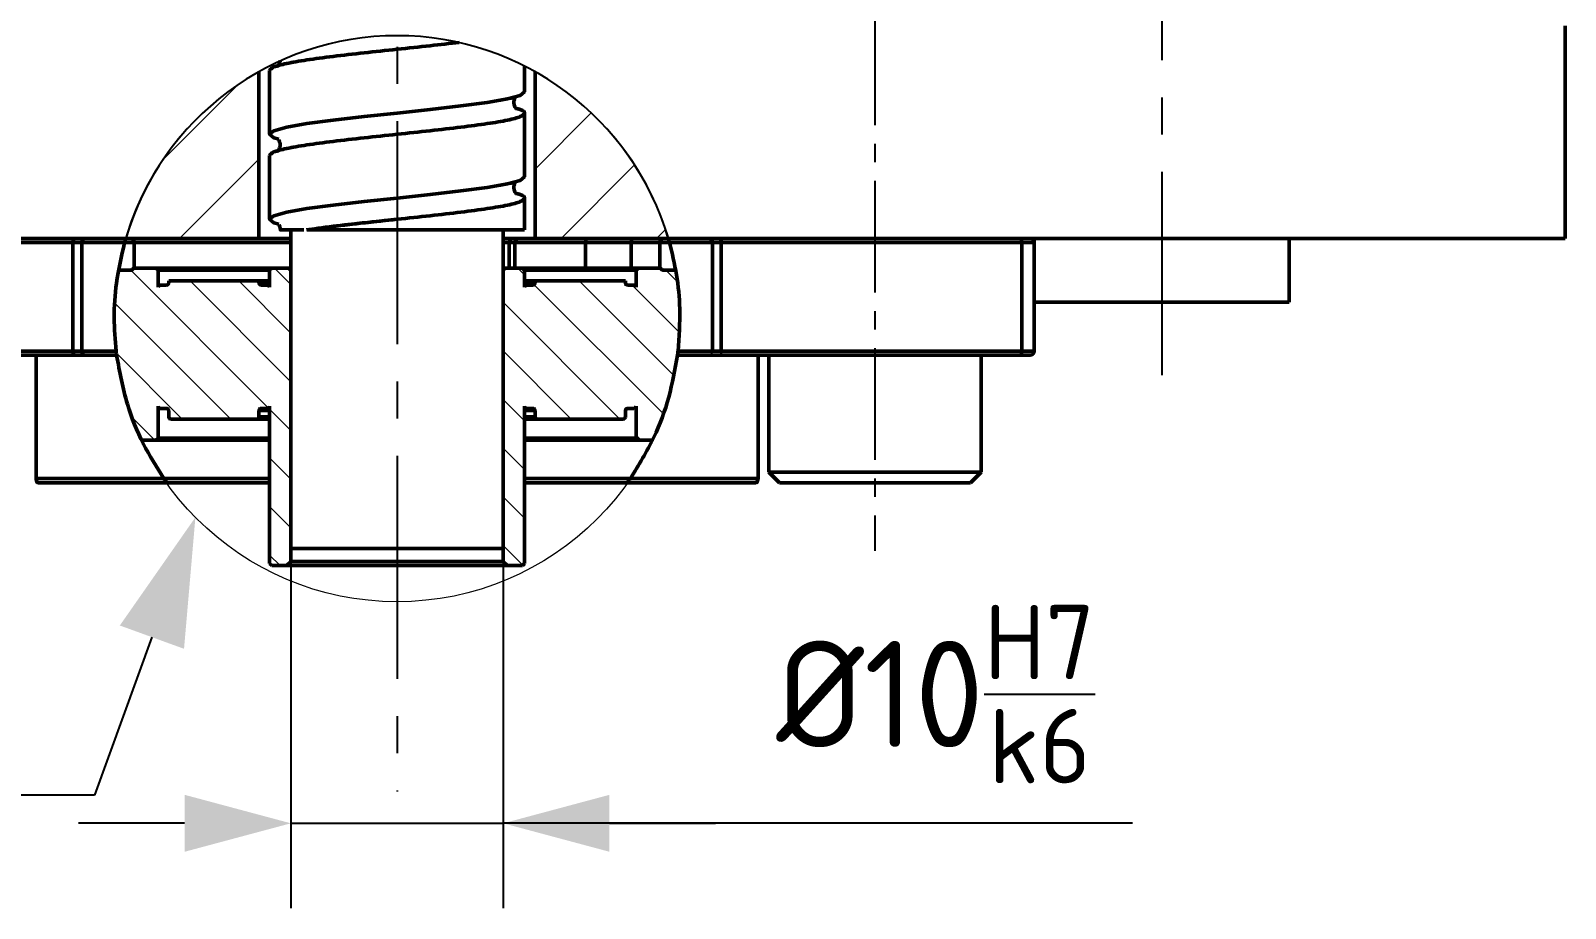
# Model space of a CAD drawing. Header units: millimetres. Extents: x 55 to 11032, y -227 to 3957.
# Drawn here: x 2607 to 2679.2, y 3384.1 to 3425.4 of the extents above; entities that cross this region are included whole.
import ezdxf
from ezdxf import colors
from ezdxf.entities.mleader import LeaderData, LeaderLine
from ezdxf.math import Vec2, Vec3

# ---------------------------------------------------------------- set-up
doc = ezdxf.new("R2010")
doc.units = ezdxf.units.MM
doc.header["$LTSCALE"] = 0.7
doc.linetypes.add('CENTER2', pattern=[1.125, 0.75, -0.125, 0.125, -0.125])
doc.layers.get('0').update_dxf_attribs({"color": 255})
for name, color, linetype, lineweight in [('AM_5', 10, 'Continuous', 25), ('CON', 7, 'Continuous', 50), ('DIM', 94, 'Continuous', 25), ('TEXT', 7, 'Continuous', 25)]:
    doc.layers.add(name, color=color, linetype=linetype, lineweight=lineweight)
doc.styles.add('TCVN-7284', font='tcvn+7284-2003r.ttf')
doc.styles.add('TCVN7824', font='tcvn+7284-2003r.ttf', dxfattribs={"height": 3.5})
pattern_1 = [(45, (-1078.9083, -3.4024), (-2.245064, 2.245064), [])]
pattern_2 = [(135, (-1078.9083, -3.4024), (-1.14498266, -1.14498266), [])]

# ---------------------------------------------------------------- blocks, each defined once
blk = doc.blocks.new('*U925')
at = {"layer": 'AM_5', "color": 0, "linetype": 'CENTER2', "ltscale": 20, "transparency": 16777216}
blk.add_line((0, 40.139), (0, -158.428), dxfattribs=at)
blk = doc.blocks.new('*U937')
at = {"layer": 'AM_5', "color": 0, "linetype": 'CENTER2', "ltscale": 10, "transparency": 16777216}
blk.add_line((0, 26.807), (0, -6.35), dxfattribs=at)
blk = doc.blocks.new('*U927')
at = {"layer": 'AM_5', "color": 0, "linetype": 'CENTER2', "ltscale": 20, "transparency": 16777216}
blk.add_line((0, 103.936), (0, -85.115), dxfattribs=at)
blk = doc.blocks.new('Arrow')
at = {"layer": 'DIM'}
blk.add_solid([(-1, 0.268), (-1, -0.268), (0, 0)], dxfattribs=at)

msp = doc.modelspace()

# ---------------------------------------------------------------- hatches: boundary and pattern name
at = {"linetype": 'Continuous', "lineweight": 18}
h = msp.add_hatch(dxfattribs=at)
h.set_pattern_fill('ANSI31', color=92, style=0)
h.set_pattern_definition(pattern_1)
edge = h.paths.add_edge_path(flags=0)
edge.add_line((2617.703, 3415.577), (2617.703, 3423.423))
edge.add_arc((2624.203, 3411.802), 13.315, 119.21991, 163.53021)
edge.add_line((2611.434, 3415.577), (2617.703, 3415.577))
h = msp.add_hatch(dxfattribs=at)
h.set_pattern_fill('ANSI31', color=92, style=0)
h.set_pattern_definition(pattern_1)
edge = h.paths.add_edge_path(flags=0)
edge.add_arc((2624.203, 3411.802), 13.315, 16.46979, 60.78009)
edge.add_line((2630.703, 3423.423), (2630.703, 3415.577))
edge.add_line((2630.703, 3415.577), (2636.972, 3415.577))
h = msp.add_hatch(dxfattribs=at)
h.set_pattern_fill('ANSI31', color=70, scale=0.51, angle=90, style=0)
h.set_pattern_definition(pattern_2)
edge = h.paths.add_edge_path(flags=0)
edge.add_line((2612.853, 3406.077), (2612.953, 3406.177))
edge.add_line((2612.953, 3406.177), (2612.953, 3407.677))
edge.add_arc((2613.053, 3407.677), 0.1, 180, 270)
edge.add_line((2613.053, 3407.577), (2613.353, 3407.577))
edge.add_arc((2613.353, 3407.477), 0.1, 0, 90, ccw=False)
edge.add_line((2613.453, 3407.477), (2613.453, 3407.177))
edge.add_arc((2613.553, 3407.177), 0.1, 180, 270)
edge.add_line((2613.553, 3407.077), (2617.603, 3407.077))
edge.add_arc((2617.603, 3407.177), 0.1, 270, 360)
edge.add_line((2617.703, 3407.177), (2617.703, 3407.477))
edge.add_arc((2617.803, 3407.477), 0.1, 90, 180, ccw=False)
edge.add_line((2617.803, 3407.577), (2618.103, 3407.577))
edge.add_arc((2618.103, 3407.677), 0.1, 270, 360)
edge.add_line((2618.203, 3407.677), (2618.203, 3400.277))
edge.add_line((2618.203, 3400.277), (2618.303, 3400.177))
edge.add_line((2618.303, 3400.177), (2619.003, 3400.177))
edge.add_line((2619.003, 3400.177), (2619.203, 3400.377))
edge.add_line((2619.203, 3400.377), (2619.203, 3414.077))
edge.add_line((2619.203, 3414.077), (2619.103, 3414.177))
edge.add_line((2619.103, 3414.177), (2618.303, 3414.177))
edge.add_line((2618.303, 3414.177), (2618.203, 3414.077))
edge.add_line((2618.203, 3414.077), (2618.203, 3413.277))
edge.add_arc((2618.103, 3413.277), 0.1, 360, 450)
edge.add_line((2618.103, 3413.377), (2617.803, 3413.377))
edge.add_arc((2617.803, 3413.477), 0.1, 180, 270, ccw=False)
edge.add_line((2617.703, 3413.477), (2617.703, 3413.577))
edge.add_line((2617.703, 3413.577), (2613.453, 3413.577))
edge.add_line((2613.453, 3413.577), (2613.453, 3413.477))
edge.add_arc((2613.353, 3413.477), 0.1, 270, 360, ccw=False)
edge.add_line((2613.353, 3413.377), (2613.053, 3413.377))
edge.add_arc((2613.053, 3413.277), 0.1, 90, 180)
edge.add_line((2612.953, 3413.277), (2612.953, 3414.077))
edge.add_line((2612.953, 3414.077), (2612.853, 3414.177))
edge.add_line((2612.853, 3414.177), (2611.803, 3414.177))
edge.add_line((2611.803, 3414.177), (2611.732, 3414.106))
edge.add_arc((2611.661, 3414.177), 0.1, 270, 315, ccw=False)
edge.add_line((2611.661, 3414.077), (2611.083, 3414.077))
edge.add_arc((2624.203, 3411.802), 13.315, 170.16237, 205.46497)
edge.add_line((2612.181, 3406.077), (2612.853, 3406.077))
h = msp.add_hatch(dxfattribs=at)
h.set_pattern_fill('ANSI31', color=70, scale=0.51, angle=90, style=0)
h.set_pattern_definition(pattern_2)
edge = h.paths.add_edge_path(flags=0)
edge.add_arc((2624.203, 3411.802), 13.315, 334.53503, 369.83763)
edge.add_line((2637.322, 3414.077), (2636.744, 3414.077))
edge.add_arc((2636.744, 3414.177), 0.1, 225, 270, ccw=False)
edge.add_line((2636.674, 3414.106), (2636.603, 3414.177))
edge.add_line((2636.603, 3414.177), (2635.553, 3414.177))
edge.add_line((2635.553, 3414.177), (2635.453, 3414.077))
edge.add_line((2635.453, 3414.077), (2635.453, 3413.277))
edge.add_arc((2635.353, 3413.277), 0.1, 0, 90)
edge.add_line((2635.353, 3413.377), (2635.053, 3413.377))
edge.add_arc((2635.053, 3413.477), 0.1, 180, 270, ccw=False)
edge.add_line((2634.953, 3413.477), (2634.953, 3413.577))
edge.add_line((2634.953, 3413.577), (2630.703, 3413.577))
edge.add_line((2630.703, 3413.577), (2630.703, 3413.477))
edge.add_arc((2630.603, 3413.477), 0.1, 270, 360, ccw=False)
edge.add_line((2630.603, 3413.377), (2630.303, 3413.377))
edge.add_arc((2630.303, 3413.277), 0.1, 90, 180)
edge.add_line((2630.203, 3413.277), (2630.203, 3414.077))
edge.add_line((2630.203, 3414.077), (2630.103, 3414.177))
edge.add_line((2630.103, 3414.177), (2629.303, 3414.177))
edge.add_line((2629.303, 3414.177), (2629.203, 3414.077))
edge.add_line((2629.203, 3414.077), (2629.203, 3400.377))
edge.add_line((2629.203, 3400.377), (2629.403, 3400.177))
edge.add_line((2629.403, 3400.177), (2630.103, 3400.177))
edge.add_line((2630.103, 3400.177), (2630.203, 3400.277))
edge.add_line((2630.203, 3400.277), (2630.203, 3407.677))
edge.add_arc((2630.303, 3407.677), 0.1, 180, 270)
edge.add_line((2630.303, 3407.577), (2630.603, 3407.577))
edge.add_arc((2630.603, 3407.477), 0.1, 0, 90, ccw=False)
edge.add_line((2630.703, 3407.477), (2630.703, 3407.177))
edge.add_arc((2630.803, 3407.177), 0.1, 180, 270)
edge.add_line((2630.803, 3407.077), (2634.853, 3407.077))
edge.add_arc((2634.853, 3407.177), 0.1, 270, 360)
edge.add_line((2634.953, 3407.177), (2634.953, 3407.477))
edge.add_arc((2635.053, 3407.477), 0.1, 90, 180, ccw=False)
edge.add_line((2635.053, 3407.577), (2635.353, 3407.577))
edge.add_arc((2635.353, 3407.677), 0.1, 270, 360)
edge.add_line((2635.453, 3407.677), (2635.453, 3406.177))
edge.add_line((2635.453, 3406.177), (2635.553, 3406.077))
edge.add_line((2635.553, 3406.077), (2636.224, 3406.077))

# ---------------------------------------------------------------- linework, layer by layer
at = {"color": 7, "linetype": 'Continuous', "lineweight": 25, "flags": 128}
msp.add_lwpolyline([(2639.462, 3410.277), (2639.46, 3410.238), (2639.455, 3410.2), (2639.448, 3410.166), (2639.438, 3410.135), (2639.425, 3410.111), (2639.411, 3410.092), (2639.395, 3410.081), (2639.379, 3410.077)], dxfattribs=at)
at = {"color": 7, "linetype": 'Continuous', "lineweight": 18}
msp.add_circle((2624.203, 3411.802), 13.325, dxfattribs=at)
at = {"color": 7, "linetype": 'Continuous', "lineweight": 25}
for centre, radius, start, end in [((2624.203, 3411.802), 13.315, 16.46979, 163.53021), ((2638.864, 3410.261), 0.185, 276.01454, 4.95755)]:
    msp.add_arc(centre, radius, start, end, dxfattribs=at)
at = {"layer": 'CON', "color": 7, "linetype": 'Continuous'}
for p, q in [((2679.203, 3425.577), (2679.203, 3415.577)), ((2619.113, 3423.829), (2619.318, 3423.87)), ((2617.703, 3423.423), (2617.703, 3415.577)), ((2618.203, 3423.477), (2618.203, 3420.477)), ((2630.203, 3422.477), (2630.203, 3423.699)), ((2630.703, 3415.577), (2630.703, 3423.423)), ((2630.203, 3418.477), (2630.203, 3421.477)), ((2618.203, 3419.477), (2618.203, 3416.477)), ((2619.113, 3419.829), (2619.318, 3419.87)), ((2630.203, 3415.977), (2630.203, 3417.477)), ((2619.203, 3415.977), (2619.203, 3400.977)), ((2630.203, 3415.977), (2619.96, 3415.977)), ((2630.203, 3415.977), (2629.203, 3415.977)), ((2629.203, 3400.977), (2629.203, 3415.977)), ((2630.203, 3415.977), (2629.203, 3415.977)), ((2569.203, 3415.577), (2611.434, 3415.577)), ((2608.944, 3415.377), (2594.792, 3415.377)), ((2608.944, 3410.277), (2608.944, 3415.377)), ((2609.357, 3415.377), (2608.944, 3415.377)), ((2609.357, 3415.377), (2609.357, 3410.277)), ((2611.376, 3415.377), (2609.357, 3415.377)), ((2617.703, 3415.577), (2611.434, 3415.577)), ((2619.203, 3415.577), (2617.703, 3415.577)), ((2630.703, 3415.577), (2629.203, 3415.577)), ((2629.487, 3414.177), (2629.487, 3415.377)), ((2629.753, 3415.377), (2629.487, 3415.377)), ((2629.753, 3414.177), (2629.753, 3415.377)), ((2633.071, 3415.377), (2629.753, 3415.377)), ((2636.972, 3415.577), (2630.703, 3415.577)), ((2633.071, 3414.177), (2633.071, 3415.377)), ((2635.22, 3415.377), (2633.071, 3415.377)), ((2636.574, 3415.377), (2635.22, 3415.377)), ((2635.22, 3414.177), (2635.22, 3415.377)), ((2636.972, 3415.577), (2679.203, 3415.577)), ((2639.048, 3415.377), (2637.029, 3415.377)), ((2639.048, 3410.277), (2639.048, 3415.377)), ((2639.462, 3415.377), (2639.048, 3415.377)), ((2639.462, 3415.377), (2639.462, 3410.277)), ((2653.614, 3415.377), (2639.462, 3415.377)), ((2653.614, 3410.277), (2653.614, 3415.377)), ((2654.203, 3415.377), (2653.614, 3415.377)), ((2654.203, 3415.577), (2654.203, 3415.377)), ((2654.203, 3415.377), (2654.203, 3410.277)), ((2666.203, 3412.577), (2666.203, 3415.577)), ((2611.083, 3414.077), (2611.661, 3414.077)), ((2611.732, 3414.106), (2611.803, 3414.177)), ((2611.803, 3414.177), (2612.853, 3414.177)), ((2612.853, 3414.177), (2612.953, 3414.077)), ((2612.853, 3414.177), (2618.303, 3414.177)), ((2612.953, 3414.077), (2612.953, 3413.277)), ((2618.203, 3414.077), (2612.953, 3414.077)), ((2618.203, 3414.077), (2618.303, 3414.177)), ((2618.203, 3413.277), (2618.203, 3414.077)), ((2618.303, 3414.177), (2619.103, 3414.177)), ((2619.103, 3414.177), (2619.203, 3414.077)), ((2619.103, 3414.177), (2619.203, 3414.177)), ((2619.203, 3400.377), (2619.203, 3414.077)), ((2629.203, 3414.077), (2629.303, 3414.177)), ((2629.203, 3414.177), (2629.303, 3414.177)), ((2629.203, 3414.077), (2629.203, 3400.377)), ((2629.303, 3414.177), (2630.103, 3414.177)), ((2630.103, 3414.177), (2635.553, 3414.177)), ((2630.103, 3414.177), (2630.203, 3414.077)), ((2635.453, 3414.077), (2630.203, 3414.077)), ((2630.203, 3414.077), (2630.203, 3413.277)), ((2635.453, 3414.077), (2635.553, 3414.177)), ((2635.453, 3413.277), (2635.453, 3414.077)), ((2635.553, 3414.177), (2636.603, 3414.177)), ((2636.603, 3414.177), (2636.674, 3414.106)), ((2636.744, 3414.077), (2637.322, 3414.077)), ((2613.053, 3413.377), (2613.353, 3413.377)), ((2613.453, 3413.477), (2613.453, 3413.577)), ((2613.453, 3413.577), (2617.703, 3413.577)), ((2617.703, 3413.477), (2617.703, 3413.577)), ((2618.203, 3413.577), (2617.703, 3413.577)), ((2617.803, 3413.377), (2618.103, 3413.377)), ((2618.103, 3413.377), (2618.203, 3413.377)), ((2630.703, 3413.577), (2630.203, 3413.577)), ((2630.203, 3413.377), (2630.303, 3413.377)), ((2630.303, 3413.377), (2630.603, 3413.377)), ((2630.703, 3413.577), (2630.703, 3413.477)), ((2630.703, 3413.577), (2634.953, 3413.577)), ((2634.953, 3413.577), (2634.953, 3413.477)), ((2635.053, 3413.377), (2635.353, 3413.377)), ((2654.203, 3412.577), (2666.203, 3412.577)), ((2594.792, 3410.277), (2608.944, 3410.277)), ((2609.026, 3410.077), (2594.874, 3410.077)), ((2607.208, 3410.077), (2607.208, 3404.277)), ((2608.944, 3410.277), (2609.357, 3410.277)), ((2609.522, 3410.077), (2609.026, 3410.077)), ((2609.357, 3410.277), (2610.975, 3410.277)), ((2611, 3410.077), (2609.522, 3410.077)), ((2638.883, 3410.077), (2637.406, 3410.077)), ((2637.43, 3410.277), (2639.048, 3410.277)), ((2639.379, 3410.077), (2638.883, 3410.077)), ((2639.048, 3410.277), (2639.462, 3410.277)), ((2653.532, 3410.077), (2639.379, 3410.077)), ((2639.462, 3410.277), (2653.614, 3410.277)), ((2641.197, 3404.277), (2641.197, 3410.077)), ((2641.703, 3404.577), (2641.703, 3410.077)), ((2641.703, 3410.077), (2651.703, 3410.077)), ((2651.703, 3410.077), (2651.703, 3404.577)), ((2654.003, 3410.077), (2653.532, 3410.077)), ((2653.614, 3410.277), (2654.203, 3410.277)), ((2612.953, 3407.677), (2612.953, 3406.177)), ((2613.353, 3407.577), (2613.053, 3407.577)), ((2613.453, 3407.177), (2613.453, 3407.477)), ((2617.703, 3407.177), (2617.703, 3407.477)), ((2618.103, 3407.577), (2617.803, 3407.577)), ((2618.203, 3407.577), (2618.103, 3407.577)), ((2618.203, 3400.277), (2618.203, 3407.677)), ((2630.203, 3407.677), (2630.203, 3400.277)), ((2630.303, 3407.577), (2630.203, 3407.577)), ((2630.603, 3407.577), (2630.303, 3407.577)), ((2630.703, 3407.477), (2630.703, 3407.177)), ((2634.953, 3407.477), (2634.953, 3407.177)), ((2635.353, 3407.577), (2635.053, 3407.577)), ((2635.453, 3406.177), (2635.453, 3407.677)), ((2613.553, 3407.077), (2617.603, 3407.077)), ((2618.203, 3407.077), (2617.603, 3407.077)), ((2630.803, 3407.077), (2630.203, 3407.077)), ((2630.803, 3407.077), (2634.853, 3407.077)), ((2612.853, 3406.077), (2612.181, 3406.077)), ((2612.953, 3406.177), (2612.853, 3406.077)), ((2618.203, 3406.077), (2612.853, 3406.077)), ((2612.953, 3406.177), (2618.203, 3406.177)), ((2630.203, 3406.177), (2635.453, 3406.177)), ((2635.553, 3406.077), (2630.203, 3406.077)), ((2635.553, 3406.077), (2635.453, 3406.177)), ((2636.224, 3406.077), (2635.553, 3406.077)), ((2642.203, 3404.077), (2641.703, 3404.577)), ((2641.703, 3404.577), (2651.703, 3404.577)), ((2651.703, 3404.577), (2651.203, 3404.077)), ((2607.208, 3404.277), (2613.218, 3404.277)), ((2613.358, 3404.077), (2607.307, 3404.077)), ((2618.203, 3404.077), (2613.358, 3404.077)), ((2635.048, 3404.077), (2630.203, 3404.077)), ((2641.099, 3404.077), (2635.048, 3404.077)), ((2635.188, 3404.277), (2641.197, 3404.277)), ((2642.203, 3404.077), (2651.203, 3404.077)), ((2629.203, 3400.977), (2619.203, 3400.977)), ((2618.303, 3400.177), (2618.203, 3400.277)), ((2618.303, 3400.177), (2619.003, 3400.177)), ((2619.203, 3400.377), (2619.003, 3400.177)), ((2629.403, 3400.177), (2619.003, 3400.177)), ((2619.203, 3400.377), (2629.203, 3400.377)), ((2629.403, 3400.177), (2629.203, 3400.377)), ((2629.403, 3400.177), (2630.103, 3400.177)), ((2630.203, 3400.277), (2630.103, 3400.177))]:
    msp.add_line(p, q, dxfattribs=at)
at = {"layer": 'CON', "color": 8, "linetype": 'Continuous'}
for p, q in [((2611.832, 3415.377), (2611.431, 3415.377)), ((2611.832, 3414.177), (2611.832, 3415.377)), ((2619.203, 3415.377), (2611.832, 3415.377)), ((2629.487, 3415.377), (2629.203, 3415.377)), ((2636.574, 3414.177), (2636.574, 3415.377)), ((2637.016, 3415.377), (2636.574, 3415.377)), ((2617.703, 3413.477), (2618.203, 3413.477)), ((2630.203, 3413.477), (2630.703, 3413.477)), ((2618.203, 3407.477), (2617.703, 3407.477)), ((2630.703, 3407.477), (2630.203, 3407.477)), ((2617.703, 3407.177), (2618.203, 3407.177)), ((2630.203, 3407.177), (2630.703, 3407.177)), ((2613.132, 3404.277), (2618.203, 3404.277)), ((2630.203, 3404.277), (2635.263, 3404.277))]:
    msp.add_line(p, q, dxfattribs=at)
at = {"layer": 'CON', "color": 7, "linetype": 'Continuous', "flags": 128}
for points in [[(2618.633, 3420.247), (2618.407, 3420.31), (2618.203, 3420.477), (2618.407, 3420.644), (2619.007, 3420.81), (2619.96, 3420.977), (2621.203, 3421.144), (2622.65, 3421.31), (2624.203, 3421.477), (2625.756, 3421.644), (2627.203, 3421.81), (2628.445, 3421.977), (2629.399, 3422.144), (2629.998, 3422.31), (2630.203, 3422.477), (2630.203, 3422.477)], [(2618.633, 3416.247), (2618.407, 3416.31), (2618.203, 3416.477), (2618.407, 3416.644), (2619.007, 3416.81), (2619.96, 3416.977), (2621.203, 3417.144), (2622.65, 3417.31), (2624.203, 3417.477), (2625.756, 3417.644), (2627.203, 3417.81), (2628.445, 3417.977), (2629.399, 3418.144), (2629.998, 3418.31), (2630.203, 3418.477), (2630.203, 3418.477)], [(2609.026, 3415.577), (2609.01, 3415.573), (2608.995, 3415.562), (2608.98, 3415.543), (2608.968, 3415.518), (2608.958, 3415.488), (2608.95, 3415.453), (2608.945, 3415.416), (2608.944, 3415.377)], [(2639.462, 3415.377), (2639.46, 3415.416), (2639.455, 3415.453), (2639.448, 3415.488), (2639.438, 3415.518), (2639.425, 3415.543), (2639.411, 3415.562), (2639.395, 3415.573), (2639.379, 3415.577)], [(2653.614, 3415.377), (2653.612, 3415.416), (2653.608, 3415.453), (2653.6, 3415.488), (2653.59, 3415.518), (2653.578, 3415.543), (2653.563, 3415.562), (2653.548, 3415.573), (2653.532, 3415.577)], [(2609.026, 3410.077), (2609.01, 3410.081), (2608.995, 3410.092), (2608.98, 3410.111), (2608.968, 3410.135), (2608.958, 3410.166), (2608.95, 3410.2), (2608.945, 3410.238), (2608.944, 3410.277)], [(2653.614, 3410.277), (2653.612, 3410.238), (2653.608, 3410.2), (2653.6, 3410.166), (2653.59, 3410.135), (2653.578, 3410.111), (2653.563, 3410.092), (2653.548, 3410.081), (2653.532, 3410.077)]]:
    msp.add_lwpolyline(points, dxfattribs=at)
at = {"layer": 'CON', "color": 7, "linetype": 'Continuous'}
for centre, radius, start, end in [((2609.542, 3415.393), 0.185, 96.01454, 184.95755), ((2611.647, 3415.393), 0.185, 355.04245, 83.98546), ((2636.758, 3415.393), 0.185, 96.01454, 184.95755), ((2638.864, 3415.393), 0.185, 355.04245, 83.98546), ((2654.003, 3415.377), 0.2, 0, 90), ((2611.661, 3414.177), 0.1, 270, 315), ((2636.744, 3414.177), 0.1, 225, 270), ((2613.053, 3413.277), 0.1, 90, 180), ((2613.353, 3413.477), 0.1, 270, 360), ((2617.803, 3413.477), 0.1, 180, 270), ((2618.103, 3413.277), 0.1, 0, 90), ((2630.303, 3413.277), 0.1, 90, 180), ((2630.603, 3413.477), 0.1, 270, 0), ((2635.053, 3413.477), 0.1, 180, 270), ((2635.353, 3413.277), 0.1, 0, 90), ((2609.542, 3410.261), 0.185, 175.04245, 263.98546), ((2654.003, 3410.277), 0.2, 270, 0), ((2613.053, 3407.677), 0.1, 180, 270), ((2613.353, 3407.477), 0.1, 0, 90), ((2617.803, 3407.477), 0.1, 90, 180), ((2618.103, 3407.677), 0.1, 270, 0), ((2630.303, 3407.677), 0.1, 180, 270), ((2630.603, 3407.477), 0.1, 0, 90), ((2635.053, 3407.477), 0.1, 90, 180), ((2635.353, 3407.677), 0.1, 270, 0), ((2613.553, 3407.177), 0.1, 180, 270), ((2617.603, 3407.177), 0.1, 270, 0), ((2630.803, 3407.177), 0.1, 180, 270), ((2634.853, 3407.177), 0.1, 270, 0)]:
    msp.add_arc(centre, radius, start, end, dxfattribs=at)
for points, knots in [([(2618.203, 3423.477), (2618.243, 3423.532), (2618.322, 3423.644), (2618.952, 3423.81), (2619.91, 3423.977), (2621.169, 3424.144), (2622.632, 3424.31), (2624.203, 3424.477), (2625.745, 3424.641), (2626.697, 3424.749), (2627.129, 3424.801)], [0, 0, 0, 0, 0.0751466, 0.1502933, 0.2254399, 0.3005865, 0.3757332, 0.4508798, 0.5260264, 0.5971234, 0.5971234, 0.5971234, 0.5971234]), ([(2618.699, 3423.937), (2618.695, 3423.898), (2618.676, 3423.805), (2618.62, 3423.721), (2618.572, 3423.679), (2618.585, 3423.685), (2618.591, 3423.688)], [0.5836946, 0.5836946, 0.5836946, 0.5836946, 0.6877734, 0.8313913, 0.9253884, 1, 1, 1, 1]), ([(2618.203, 3419.477), (2618.243, 3419.532), (2618.322, 3419.644), (2618.952, 3419.81), (2619.91, 3419.977), (2621.169, 3420.144), (2622.632, 3420.31), (2624.203, 3420.477), (2625.774, 3420.644), (2627.237, 3420.81), (2628.495, 3420.977), (2629.457, 3421.144), (2630.07, 3421.31), (2630.254, 3421.477), (2630.158, 3421.605), (2629.88, 3421.678), (2629.814, 3421.695)], [0, 0, 0, 0, 0.0751466, 0.1502933, 0.2254399, 0.3005865, 0.3757332, 0.4508798, 0.5260264, 0.6011731, 0.6763197, 0.7514663, 0.826613, 0.9017596, 0.9769062, 1, 1, 1, 1]), ([(2629.824, 3421.684), (2629.823, 3421.685), (2629.821, 3421.687), (2629.705, 3421.812), (2629.698, 3422.068), (2629.755, 3422.183), (2629.77, 3422.217), (2629.74, 3422.221), (2629.626, 3422.195), (2629.415, 3422.145), (2629.182, 3422.101), (2629.066, 3422.079)], [0, 0, 0, 0, 0.052043, 0.141339, 0.275418, 0.342155, 0.428374, 0.538907, 0.674795, 0.838607, 1, 1, 1, 1]), ([(2618.637, 3420.23), (2618.633, 3420.229), (2618.625, 3420.225), (2618.717, 3420.062), (2618.69, 3419.828), (2618.62, 3419.721), (2618.572, 3419.679), (2618.585, 3419.685), (2618.591, 3419.688)], [0, 0, 0, 0, 0.274104, 0.492798, 0.687773, 0.831391, 0.925388, 1, 1, 1, 1]), ([(2629.824, 3417.684), (2629.823, 3417.685), (2629.821, 3417.687), (2629.705, 3417.812), (2629.698, 3418.068), (2629.755, 3418.183), (2629.77, 3418.217), (2629.74, 3418.221), (2629.626, 3418.195), (2629.415, 3418.145), (2629.182, 3418.101), (2629.066, 3418.079)], [0, 0, 0, 0, 0.052043, 0.141339, 0.275418, 0.342155, 0.428374, 0.538907, 0.674795, 0.838607, 1, 1, 1, 1]), ([(2619.96, 3415.977), (2620.359, 3416.032), (2621.155, 3416.144), (2622.636, 3416.31), (2624.202, 3416.477), (2625.774, 3416.644), (2627.237, 3416.81), (2628.495, 3416.977), (2629.457, 3417.144), (2630.07, 3417.31), (2630.254, 3417.477), (2630.158, 3417.605), (2629.88, 3417.678), (2629.814, 3417.695)], [0, 0, 0, 0, 0.097018, 0.194037, 0.291055, 0.388074, 0.485092, 0.582111, 0.679129, 0.776148, 0.873166, 0.970185, 1, 1, 1, 1]), ([(2618.637, 3416.23), (2618.63, 3416.228), (2618.619, 3416.225), (2618.71, 3416.097), (2618.695, 3415.997), (2618.692, 3415.977)], [0, 0, 0, 0, 0.500899, 0.900542, 1, 1, 1, 1]), ([(2619.817, 3415.977), (2619.794, 3415.977), (2619.552, 3415.977), (2619.122, 3415.977), (2618.801, 3415.977), (2618.673, 3415.977), (2618.706, 3415.977), (2618.707, 3415.977)], [0, 0, 0, 0, 0.037355, 0.406918, 0.693294, 0.988202, 1, 1, 1, 1]), ([(2619.94, 3415.975), (2620.117, 3416), (2620.503, 3416.056), (2621.219, 3416.148), (2621.786, 3416.214), (2622.078, 3416.247)], [0, 0, 0, 0, 0.289342, 0.634528, 1, 1, 1, 1]), ([(2622.078, 3416.247), (2622.083, 3416.248), (2622.398, 3416.285), (2623.116, 3416.359), (2623.835, 3416.437), (2624.208, 3416.477)], [0, 0, 0, 0, 0.008151, 0.485333, 1, 1, 1, 1]), ([(2610.975, 3410.277), (2610.934, 3410.799), (2610.849, 3411.861), (2610.962, 3413.602), (2611.229, 3414.747), (2611.376, 3415.377)], [0, 0, 0, 0, 0.303506, 0.616694, 1, 1, 1, 1]), ([(2611.434, 3415.577), (2611.433, 3415.575), (2611.432, 3415.572), (2611.424, 3415.543), (2611.413, 3415.505), (2611.4, 3415.462), (2611.388, 3415.418), (2611.38, 3415.39), (2611.376, 3415.377)], [0, 0, 0, 0, 0.253126, 0.461474, 0.619884, 0.75333, 0.887051, 1, 1, 1, 1]), ([(2629.667, 3415.577), (2629.666, 3415.577), (2629.645, 3415.577), (2629.605, 3415.569), (2629.554, 3415.537), (2629.516, 3415.492), (2629.491, 3415.438), (2629.488, 3415.397), (2629.487, 3415.377)], [0, 0, 0, 0, 0.008986, 0.241498, 0.454262, 0.642453, 0.82104, 1, 1, 1, 1]), ([(2629.934, 3415.577), (2629.933, 3415.577), (2629.913, 3415.577), (2629.873, 3415.569), (2629.822, 3415.539), (2629.784, 3415.493), (2629.758, 3415.438), (2629.754, 3415.397), (2629.753, 3415.377)], [0, 0, 0, 0, 0.009256, 0.229263, 0.44289, 0.63439, 0.817026, 1, 1, 1, 1]), ([(2633.145, 3415.577), (2633.145, 3415.577), (2633.138, 3415.577), (2633.123, 3415.571), (2633.102, 3415.544), (2633.084, 3415.499), (2633.073, 3415.441), (2633.071, 3415.398), (2633.071, 3415.377)], [0, 0, 0, 0, 0.010823, 0.18602, 0.401348, 0.604405, 0.802106, 1, 1, 1, 1]), ([(2635.308, 3415.577), (2635.307, 3415.577), (2635.298, 3415.577), (2635.28, 3415.57), (2635.256, 3415.542), (2635.236, 3415.497), (2635.223, 3415.44), (2635.221, 3415.398), (2635.22, 3415.377)], [0, 0, 0, 0, 0.010112, 0.201064, 0.416024, 0.615088, 0.807421, 1, 1, 1, 1]), ([(2637.029, 3415.377), (2637.026, 3415.389), (2637.018, 3415.416), (2637.006, 3415.46), (2636.994, 3415.501), (2636.983, 3415.539), (2636.974, 3415.571), (2636.972, 3415.575), (2636.972, 3415.577)], [0, 0, 0, 0, 0.10353, 0.243343, 0.373483, 0.506919, 0.715281, 1, 1, 1, 1]), ([(2637.029, 3415.377), (2637.15, 3414.878), (2637.394, 3413.868), (2637.563, 3412.138), (2637.477, 3410.938), (2637.43, 3410.277)], [0, 0, 0, 0, 0.3047118, 0.6174376, 1, 1, 1, 1]), ([(2610.975, 3410.277), (2610.977, 3410.261), (2610.981, 3410.229), (2610.987, 3410.18), (2610.993, 3410.133), (2610.998, 3410.091), (2611, 3410.078), (2611, 3410.077), (2611, 3410.077)], [0, 0, 0, 0, 0.127258, 0.254922, 0.413763, 0.634636, 0.95524, 1, 1, 1, 1]), ([(2613.218, 3404.277), (2612.883, 3404.814), (2612.205, 3405.9), (2611.419, 3407.826), (2611.145, 3409.295), (2611, 3410.077)], [0, 0, 0, 0, 0.314017, 0.634619, 1, 1, 1, 1]), ([(2637.406, 3410.077), (2637.287, 3409.411), (2637.045, 3408.054), (2636.306, 3406.095), (2635.576, 3404.909), (2635.188, 3404.277)], [0, 0, 0, 0, 0.3102117, 0.6325097, 1, 1, 1, 1]), ([(2637.406, 3410.077), (2637.406, 3410.079), (2637.407, 3410.084), (2637.411, 3410.119), (2637.417, 3410.162), (2637.423, 3410.211), (2637.427, 3410.25), (2637.43, 3410.272), (2637.43, 3410.277)], [0, 0, 0, 0, 0.28907, 0.516819, 0.690072, 0.82567, 0.961936, 1, 1, 1, 1]), ([(2607.307, 3404.077), (2607.293, 3404.08), (2607.274, 3404.083), (2607.246, 3404.117), (2607.23, 3404.149), (2607.218, 3404.188), (2607.212, 3404.22), (2607.209, 3404.249), (2607.208, 3404.268), (2607.208, 3404.277)], [0, 0, 0, 0, 0.4158274, 0.5912595, 0.7653114, 0.8645755, 0.9234494, 0.9637533, 1, 1, 1, 1]), ([(2613.218, 3404.277), (2613.219, 3404.275), (2613.233, 3404.255), (2613.257, 3404.219), (2613.29, 3404.172), (2613.317, 3404.134), (2613.337, 3404.106), (2613.352, 3404.085), (2613.357, 3404.077), (2613.357, 3404.077), (2613.358, 3404.077)], [0, 0, 0, 0, 0.026299, 0.222249, 0.381213, 0.509814, 0.638744, 0.762246, 0.947286, 1, 1, 1, 1]), ([(2635.048, 3404.077), (2635.048, 3404.077), (2635.048, 3404.077), (2635.053, 3404.084), (2635.068, 3404.106), (2635.09, 3404.136), (2635.117, 3404.175), (2635.151, 3404.224), (2635.175, 3404.258), (2635.188, 3404.277)], [0, 0, 0, 0, 0.037457, 0.225095, 0.363609, 0.502917, 0.626593, 0.789939, 1, 1, 1, 1]), ([(2641.197, 3404.277), (2641.197, 3404.269), (2641.197, 3404.25), (2641.194, 3404.218), (2641.184, 3404.169), (2641.15, 3404.089), (2641.12, 3404.077), (2641.099, 3404.077), (2641.099, 3404.077)], [0, 0, 0, 0, 0.033736, 0.075865, 0.147381, 0.345508, 0.993027, 1, 1, 1, 1])]:
    msp.add_open_spline(points, degree=3, knots=knots, dxfattribs=at)
at = {"layer": 'DIM', "ltscale": 0.2}
for p, q in [((2619.203, 3400.977), (2619.203, 3384.052)), ((2629.203, 3400.977), (2629.203, 3384.052)), ((2614.203, 3388.052), (2609.203, 3388.052)), ((2619.203, 3388.052), (2629.203, 3388.052)), ((2658.833, 3388.052), (2629.203, 3388.052)), ((2634.203, 3388.052), (2639.203, 3388.052))]:
    msp.add_line(p, q, dxfattribs=at)

# ---------------------------------------------------------------- block references
at = {"layer": 'AM_5', "linetype": 'CENTER2', "ltscale": 20}
for name, p in [('*U925', (2660.203, 3567.577)), ('*U927', (2624.203, 3474.663))]:
    msp.add_blockref(name, p, dxfattribs=at)
at = {"layer": 'AM_5', "linetype": 'CENTER2', "ltscale": 10}
msp.add_blockref('*U937', (2646.703, 3407.227), dxfattribs=at)
at = {"layer": 'DIM', "ltscale": 0.2, "xscale": 5.000000000000284, "yscale": 5.000000000000284, "zscale": 5.000000000000284}
msp.add_blockref('Arrow', (2619.203, 3388.052), dxfattribs=at)
at = {"layer": 'DIM', "ltscale": 0.2, "xscale": 5.000000000000284, "yscale": 5.000000000000284, "zscale": 5.000000000000284, "rotation": 180}
msp.add_blockref('Arrow', (2629.203, 3388.052), dxfattribs=at)

# ---------------------------------------------------------------- texts
at = {"layer": 'DIM', "ltscale": 0.2, "insert": (2649.558, 3394.135), "char_height": 5, "width": 14.55, "attachment_point": 5, "style": 'TCVN-7284'}
msp.add_mtext('\\A1;%%C10{\\H0.7x;\\SH7/k6;}', dxfattribs=at)

# ---------------------------------------------------------------- leaders
at = {"layer": 'TEXT', "ltscale": 0.2}
ml = msp.add_multileader_mtext('Standard', dxfattribs=at)
ml.set_content('A', color=256, style='TCVN7824')
ml.set_leader_properties(color=84)
ml.set_arrow_properties(name='Arrow')
ml.build(insert=Vec2(0, 0))
ml.multileader.update_dxf_attribs({"text_left_attachment_type": 6, "text_right_attachment_type": 6, "dogleg_length": 0.36, "arrow_head_size": 6})
ctx = ml.context
ctx.base_point, ctx.char_height, ctx.arrow_head_size, ctx.landing_gap_size, ctx.plane_origin = Vec3(2598.104, 3389.373), 5, 6, 4, Vec3(2614.71, 3402.452)
ctx.left_attachment, ctx.right_attachment, ctx.text_align_type = 6, 6, 2
notes = []
notes.append((ctx, [(1, (1, 1, 0), (2609.964, 3389.373), (-1, 0), 0.36, [(0, [(2614.71, 3402.452)], 0, [])])]))
ctx.mtext.insert, ctx.mtext.alignment, ctx.mtext.flow_direction = Vec3(2605.604, 3395.373), 3, 5
for ctx, leaders in notes:
    for number, flags, end, landing, length, lines in leaders:
        leader = LeaderData()
        leader.index, (leader.has_last_leader_line, leader.has_dogleg_vector, leader.attachment_direction) = number, flags
        leader.last_leader_point, leader.dogleg_vector, leader.dogleg_length = Vec3(end), Vec3(landing), length
        for number, points, colour, breaks in lines:
            line = LeaderLine()
            line.index, line.vertices, line.color, line.breaks = number, Vec3.list(points), colors.encode_raw_color(colour), breaks
            leader.lines.append(line)
        ctx.leaders.append(leader)

doc.saveas('drawing.dxf')
